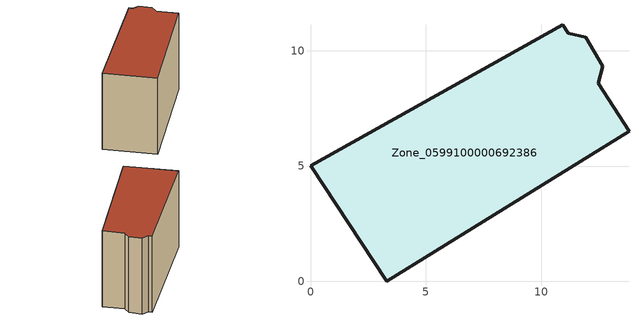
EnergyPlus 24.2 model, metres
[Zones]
Zone_0599100000692386
 floor ground (C_G): 0,5.01 10.94,11.13 11.17,10.75 11.93,10.59 12.67,9.32 12.47,8.58 13.8,6.51 3.31,0 z0
 wall outside (C_F): 3.31,0 13.8,6.51 12.47,8.58 12.67,9.32 11.93,10.59 11.17,10.75 10.94,11.13 0,5.01 3.31,0 z0:9.82
 roof outside (C_R): 10.94,11.13 0,5.01 3.31,0 13.8,6.51 12.47,8.58 12.67,9.32 11.93,10.59 11.17,10.75 z9.82
[BUILDING]
Pand.0599100000692386: North Axis=0; Terrain=City; Loads Convergence Tolerance Value=0.04; Temperature Convergence Tolerance Value=0.4; Solar Distribution=FullExterior; Maximum Number of Warmup Days=25; Minimum Number of Warmup Days=1
[Site:Location]
Rotterdam.The.Hague.AP_ZH_NLD Design_Conditions: Latitude=51.96; Longitude=4.45; Time Zone=1; Elevation=-4.5
[SITE:GROUNDTEMPERATURE:BUILDINGSURFACE]
18, 18, 18, 18, 18, 18, 18, 18, 18, 18, 18, 18
[MATERIAL] Thermal Absorptance=0.9; Solar Absorptance=0.7; Visible Absorptance=0.7
Name | Roughness | Thickness | Conductivity | Density | Specific Heat
G.TI.1946 | MediumSmooth | 0.15 | 1 | 540 | 1210
F.TI.1946 | Rough | 0.3 | 0.857143 | 1920 | 840
R.TI.1946 | MediumRough | 0.2 | 0.1 | 1500 | 1000
[CONSTRUCTION]
C_G: G.TI.1946
C_F: F.TI.1946
C_R: R.TI.1946
[ZONE]
Zone_0599100000692386: Type=1; Multiplier=1; Ceiling Height=Autocalculate; Volume=Autocalculate; Floor Area=autocalculate; Part of Total Floor Area=Yes
[ZONEINFILTRATION:DESIGNFLOWRATE]
Infil_Zone_0599100000692386: Zone or ZoneList or Space or SpaceList=Zone_0599100000692386; Schedule=AlwaysOn; Design Flow Rate Calculation Method=Flow/Area; Flow Rate per Floor Area=0.003; Constant Term Coefficient=1; Temperature Term Coefficient=0; Velocity Term Coefficient=0; Velocity Squared Term Coefficient=0
[HVACTEMPLATE:ZONE:IDEALLOADSAIRSYSTEM]
Zone_0599100000692386: Maximum Heating Supply Air Temperature=50; Minimum Cooling Supply Air Temperature=13; Maximum Heating Supply Air Humidity Ratio=0.0156; Minimum Cooling Supply Air Humidity Ratio=0.0077; Heating Limit=NoLimit; Cooling Limit=NoLimit; Dehumidification Control Type=ConstantSensibleHeatRatio; Cooling Sensible Heat Ratio=0.7; Dehumidification Setpoint=60; Humidification Control Type=None; Humidification Setpoint=30; Outdoor Air Method=None; Outdoor Air Flow Rate per Person=0.00944; Outdoor Air Flow Rate per Zone Floor Area=0; Outdoor Air Flow Rate per Zone=0; Demand Controlled Ventilation Type=None; Outdoor Air Economizer Type=NoEconomizer; Heat Recovery Type=None; Sensible Heat Recovery Effectiveness=0.7; Latent Heat Recovery Effectiveness=0.65
[ZONECONTROL:THERMOSTAT]
ThermostatControl_Zone_0599100000692386: Zone or ZoneList=Zone_0599100000692386; Control Type Schedule=DualSetpointControlType; Control 1=Thermostat_Zone_0599100000692386; Temperature Difference Between Cutout And Setpoint=0
[THERMOSTATSETPOINT:DUALSETPOINT]
Thermostat_Zone_0599100000692386: Heating Setpoint Temperature Schedule=HeatingSetpoint_Zone_0599100000692386; Cooling Setpoint Temperature Schedule=CoolingSetpoint_Zone_0599100000692386
[SCHEDULE:COMPACT]
HeatingSetpoint_Zone_0599100000692386: Through: 12/31, For: AllDays, Until: 24:00, 21
CoolingSetpoint_Zone_0599100000692386: Through: 12/31, For: AllDays, Until: 24:00, 24
DualSetpointControlType: Through: 12/31, For: AllDays, Until: 24:00, 4
AlwaysOn: Through: 12/31, For: AllDays, Until: 24:00, 1
